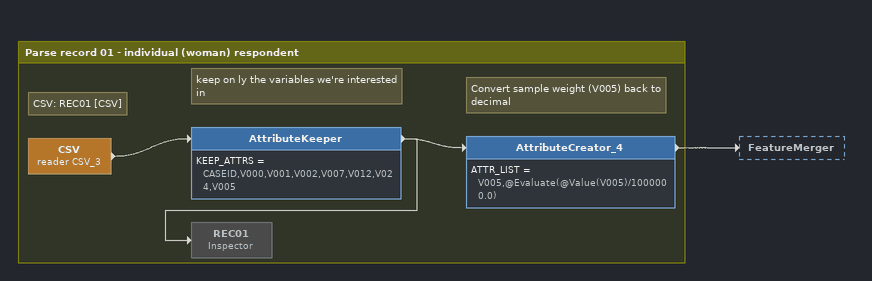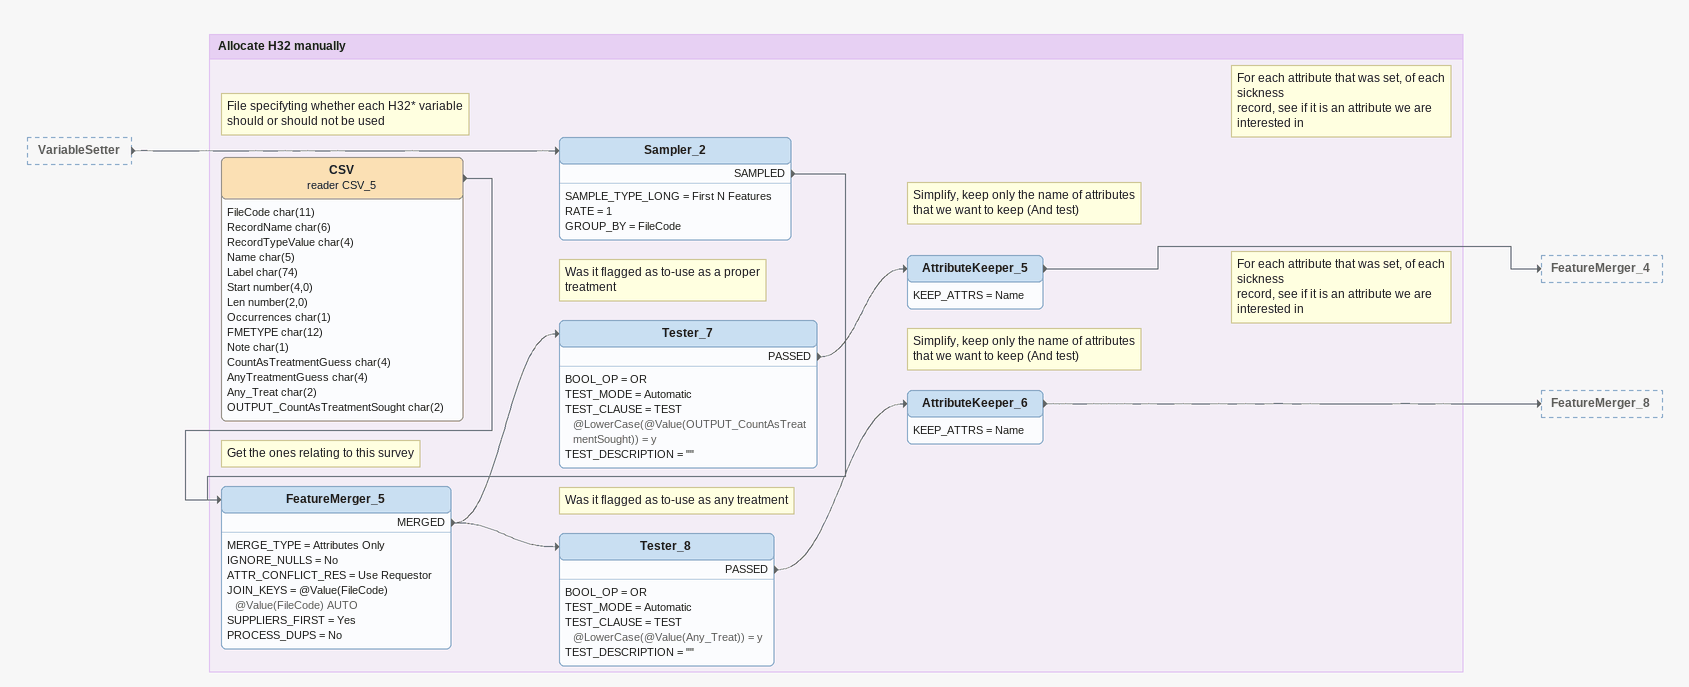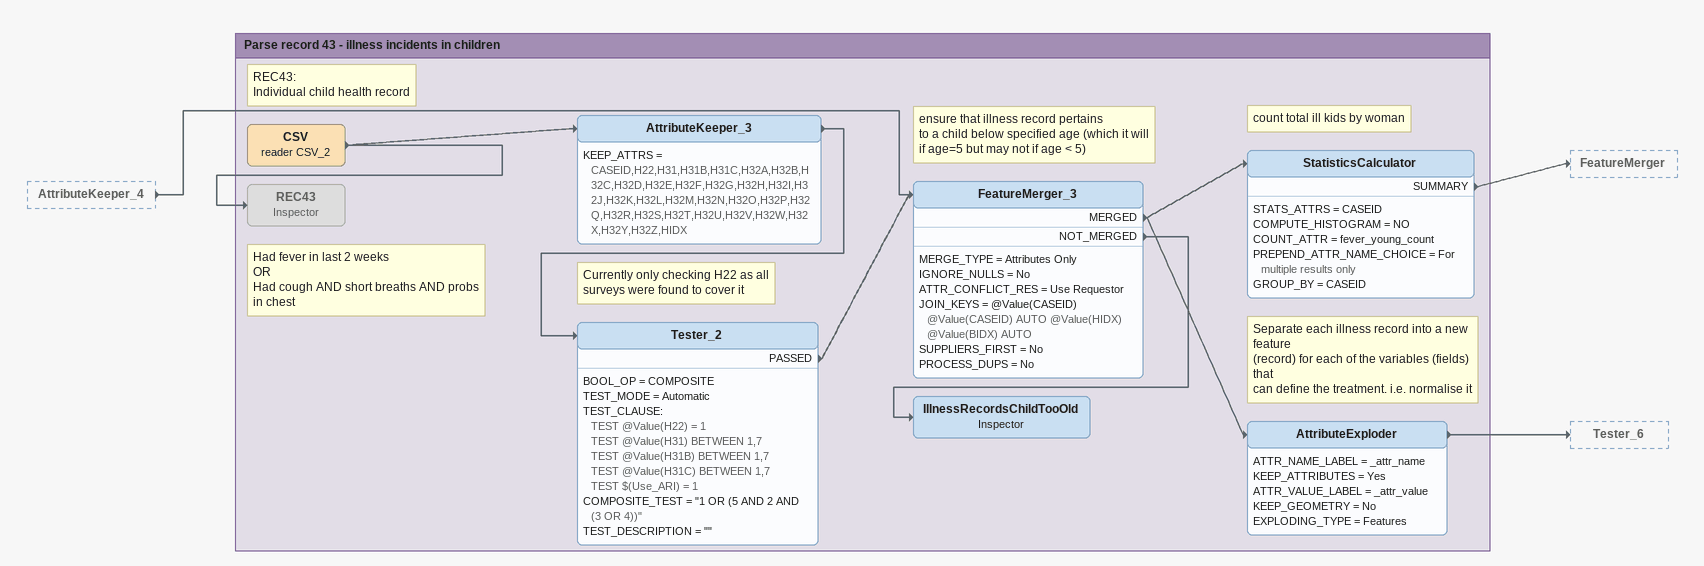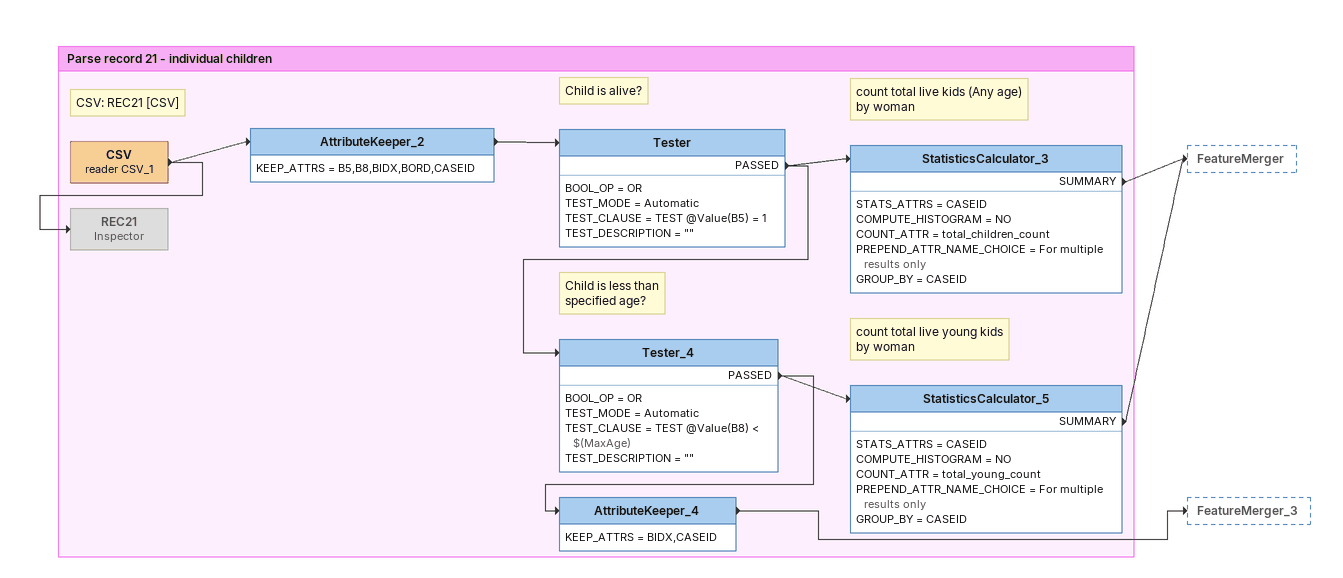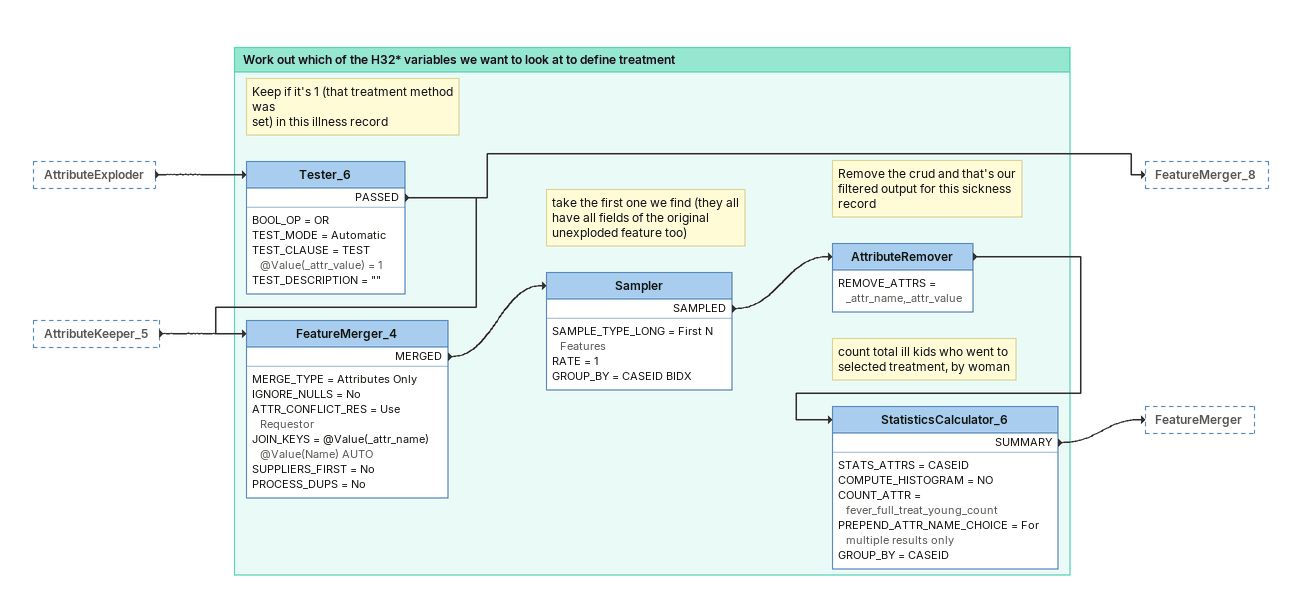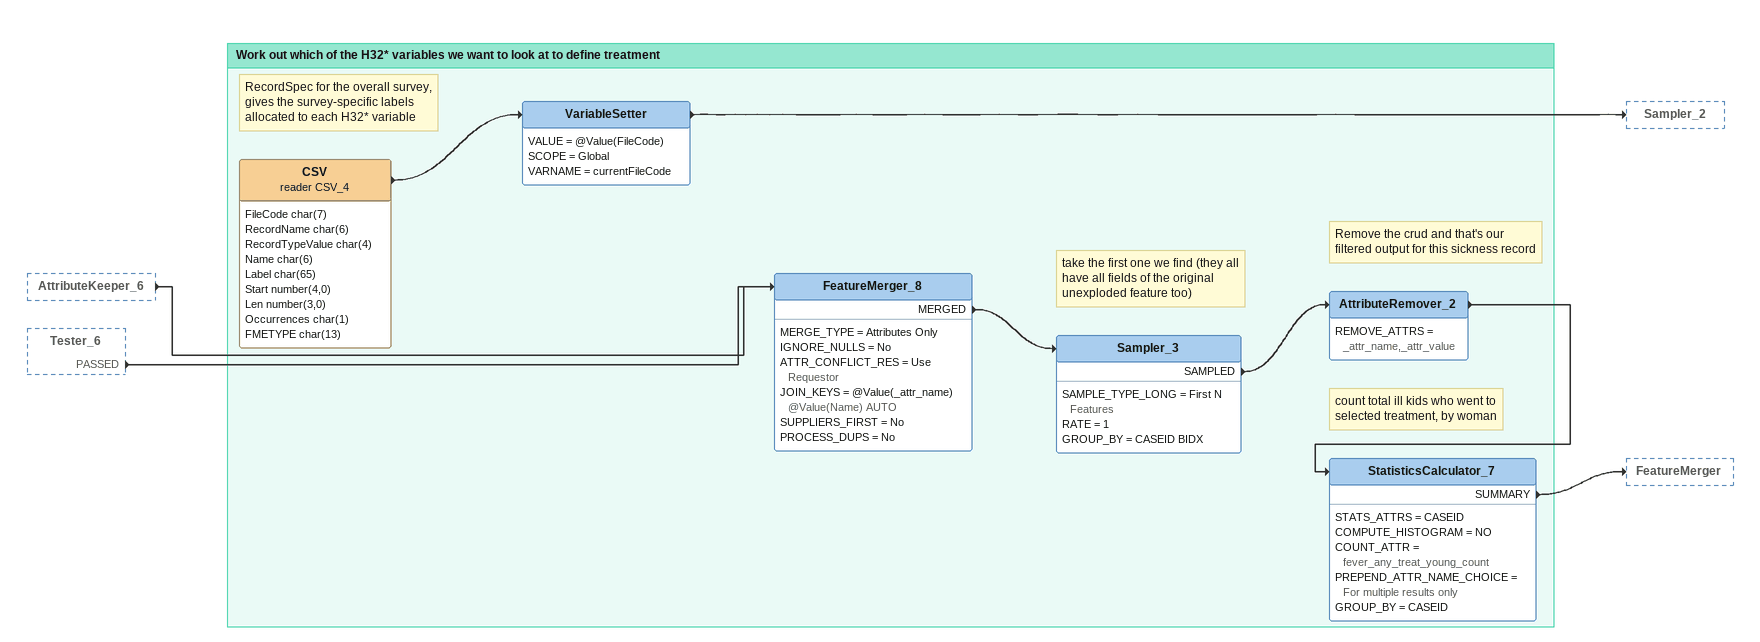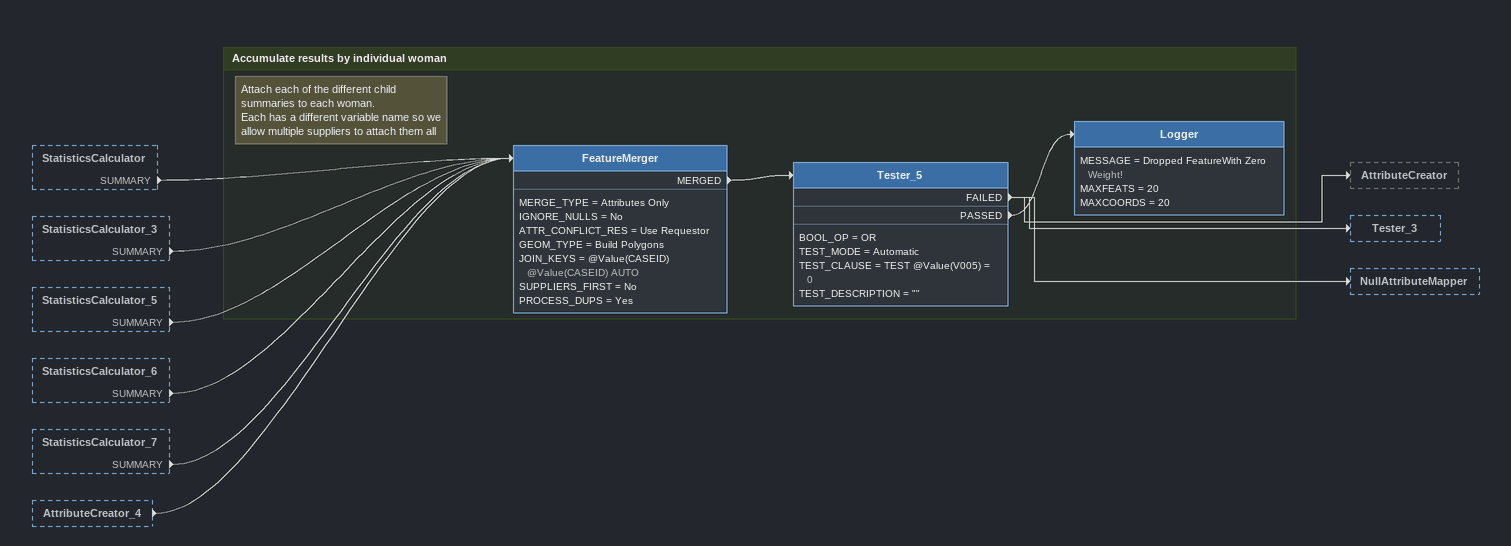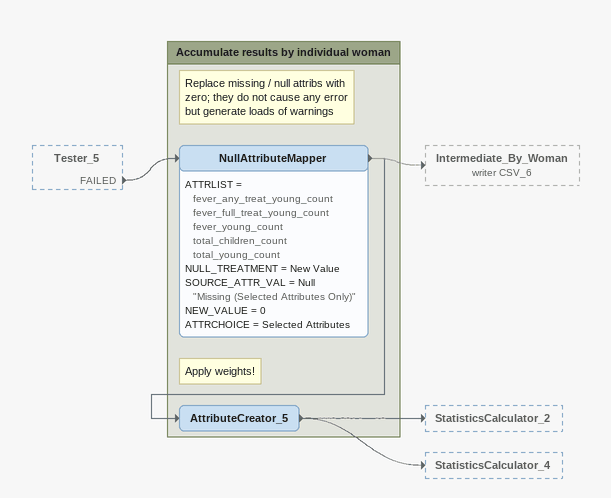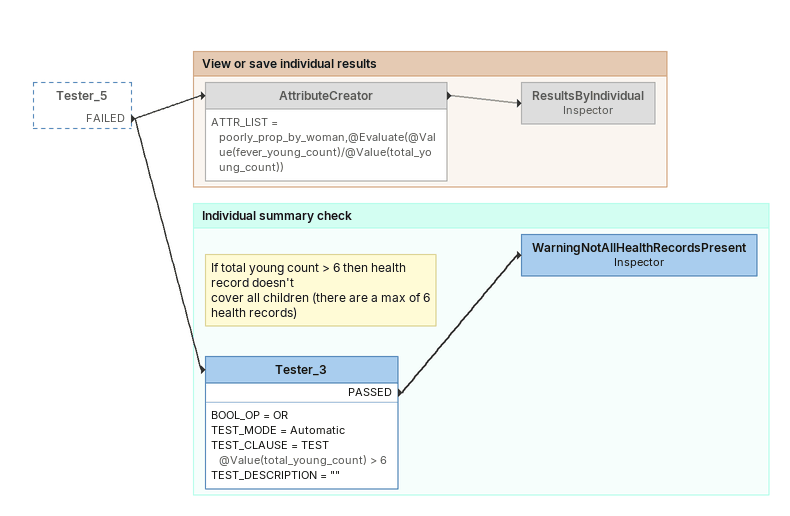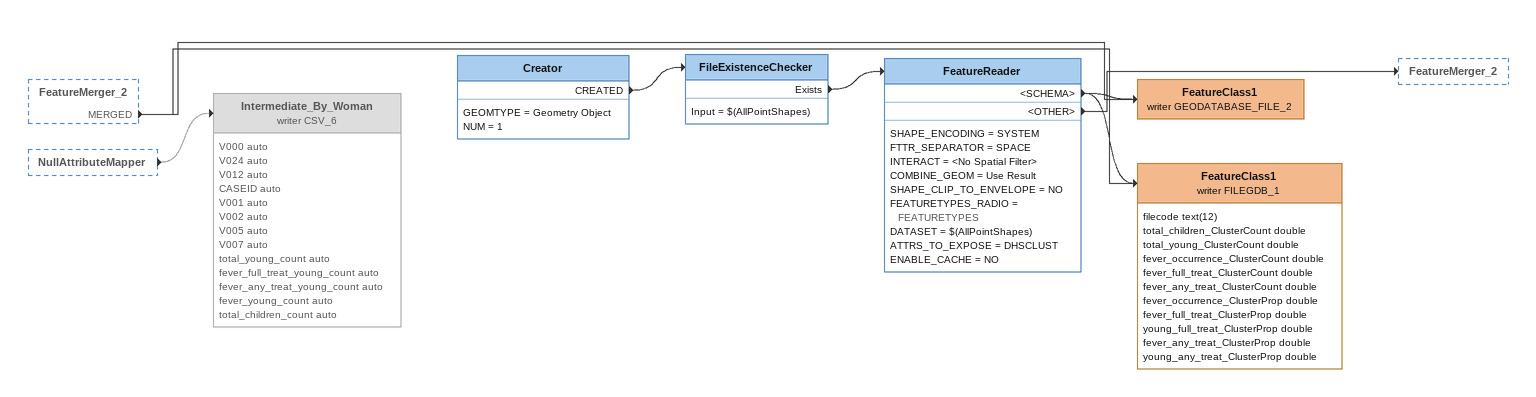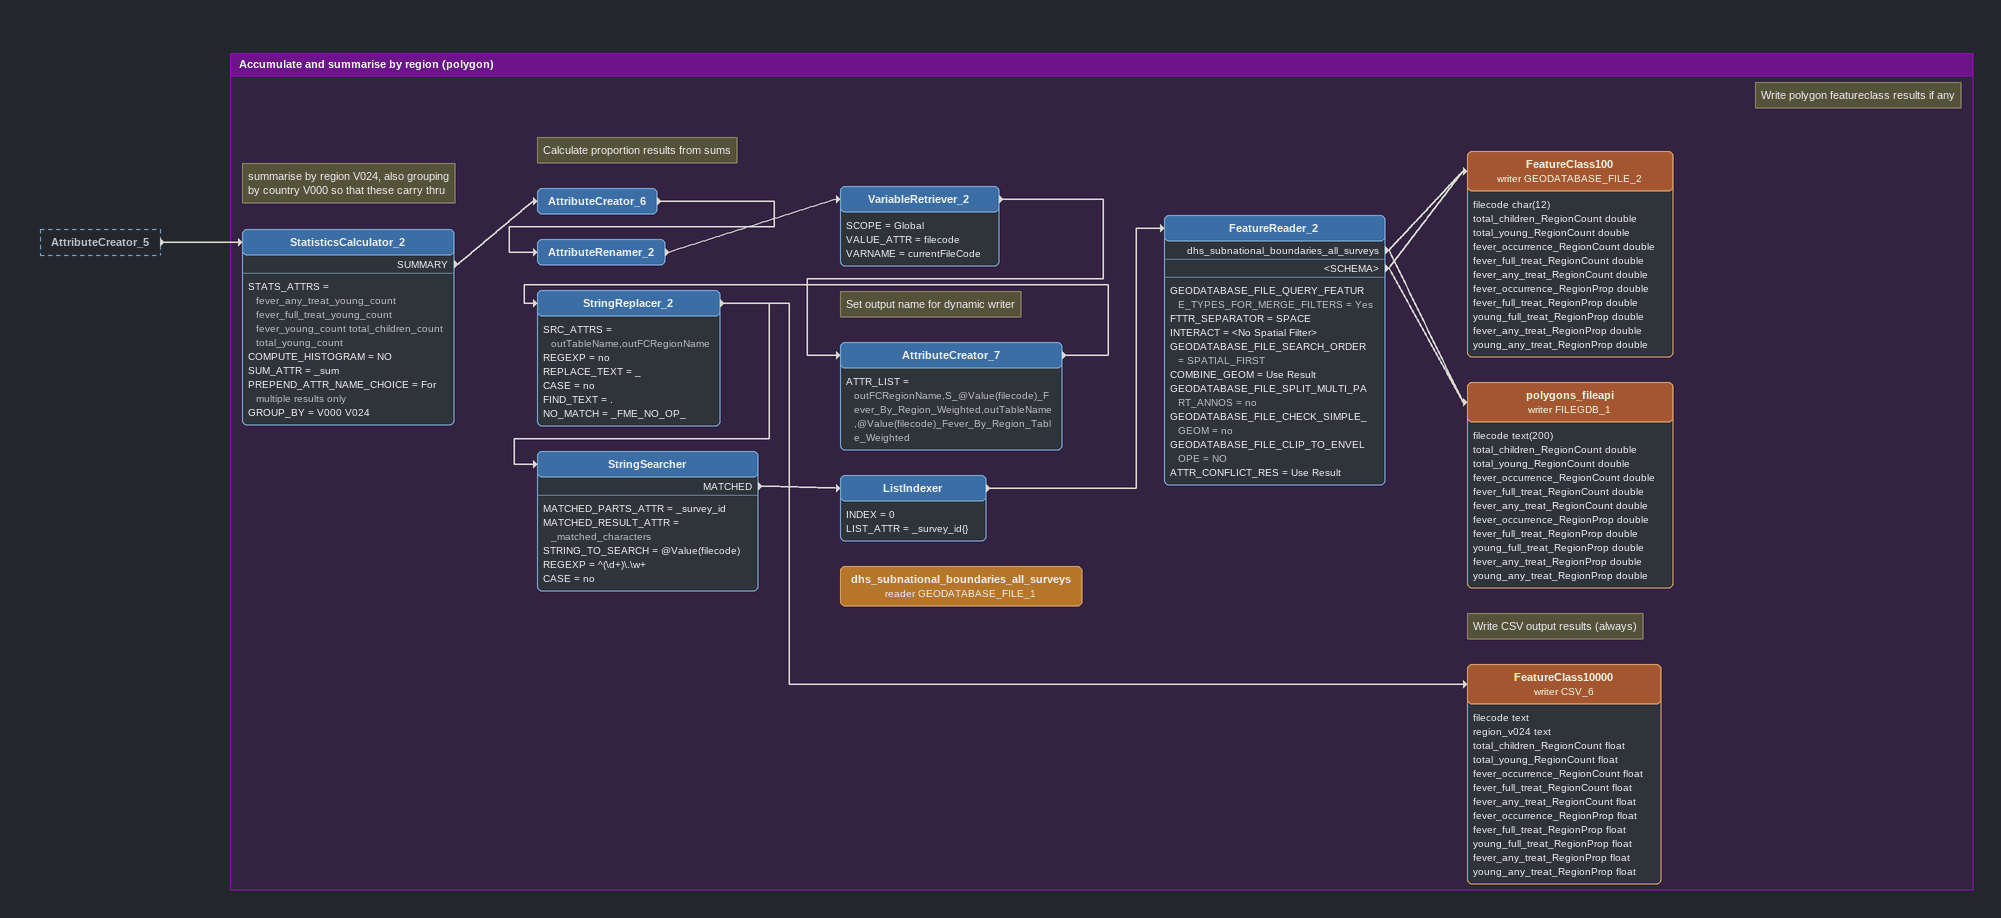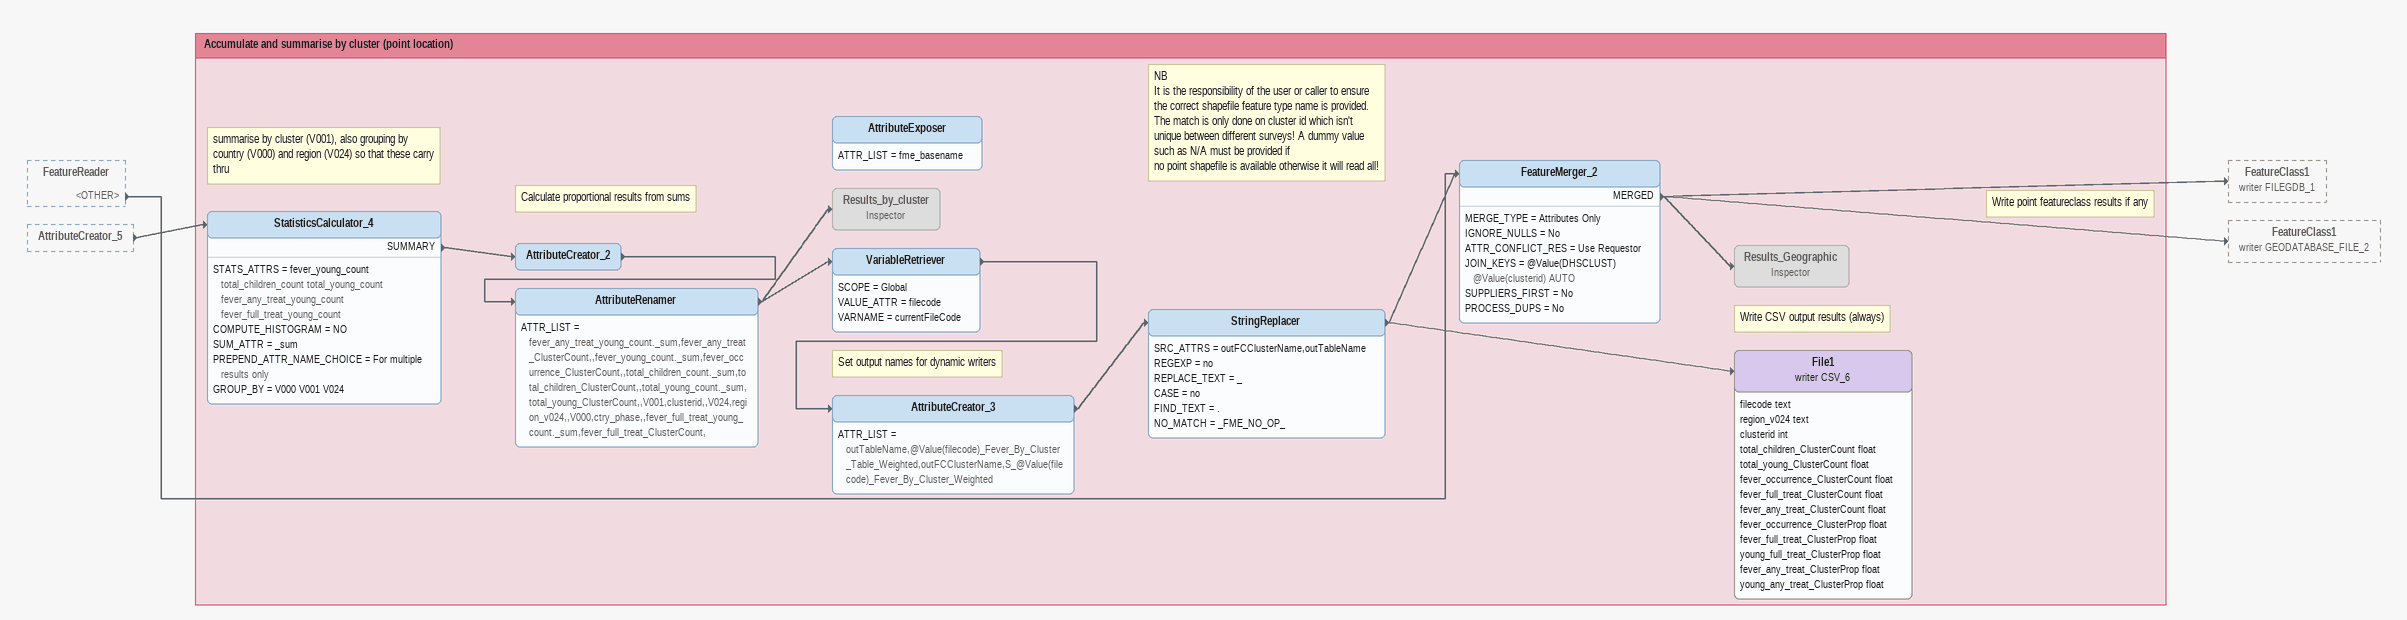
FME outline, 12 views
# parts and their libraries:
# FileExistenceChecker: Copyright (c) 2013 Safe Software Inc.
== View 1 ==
Bookmark: Parse record 01 - individual (woman) respondent
Note: CSV: REC01 [CSV]
CSV (reader CSV_3)
    -> AttributeKeeper
Note: keep on ly the variables we're interested in
AttributeKeeper
    KEEP_ATTRS = CASEID,V000,V001,V002,V007,V012,V024,V005
    -> REC01
    -> AttributeCreator_4
Note: Convert sample weight (V005) back to decimal
AttributeCreator_4
    ATTR_LIST = V005,@Evaluate(@Value(V005)/1000000.0)
    -> FeatureMerger
REC01: Inspector [off]

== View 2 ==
VariableSetter [outside]
    -> Sampler_2

Bookmark: Allocate H32 manually
Sampler_2
    SAMPLE_TYPE_LONG = First N Features
    RATE = 1
    GROUP_BY = FileCode
    SAMPLED -> FeatureMerger_5
Note: File specifyting whether each H32* variable should or should not be used
CSV (reader CSV_5)
    attributes: FileCode char(11), RecordName char(6), RecordTypeValue char(4), Name char(5), Label char(74), Start number(4,0), Len number(2,0), Occurrences char(1), FMETYPE char(12), Note char(1), CountAsTreatmentGuess char(4), AnyTreatmentGuess char(4), Any_Treat char(2), OUTPUT_CountAsTreatmentSought char(2)
    -> FeatureMerger_5
Note: Get the ones relating to this survey
FeatureMerger_5
    MERGE_TYPE = Attributes Only
    IGNORE_NULLS = No
    ATTR_CONFLICT_RES = Use Requestor
    JOIN_KEYS = @Value(FileCode) @Value(FileCode) AUTO
    SUPPLIERS_FIRST = Yes
    PROCESS_DUPS = No
    MERGED -> Tester_7
    MERGED -> Tester_8
Note: Was it flagged as to-use as a proper treatment
Tester_7
    BOOL_OP = OR
    TEST_MODE = Automatic
    TEST_CLAUSE = TEST @LowerCase(@Value(OUTPUT_CountAsTreatmentSought)) = y
    TEST_DESCRIPTION = ""
    PASSED -> AttributeKeeper_5
Note: Simplify, keep only the name of attributes / that we want to keep (And test)
Note: For each attribute that was set, of each sickness / record, see if it is an attribute we are / interested in
Note: For each attribute that was set, of each sickness / record, see if it is an attribute we are / interested in
AttributeKeeper_5
    KEEP_ATTRS = Name
    -> FeatureMerger_4
Note: Was it flagged as to-use as any treatment
Tester_8
    BOOL_OP = OR
    TEST_MODE = Automatic
    TEST_CLAUSE = TEST @LowerCase(@Value(Any_Treat)) = y
    TEST_DESCRIPTION = ""
    PASSED -> AttributeKeeper_6
Note: Simplify, keep only the name of attributes / that we want to keep (And test)
AttributeKeeper_6
    KEEP_ATTRS = Name
    -> FeatureMerger_8

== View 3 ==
AttributeKeeper_4 [outside]
    -> FeatureMerger_3

Bookmark: Parse record 43 - illness incidents in children
Note: REC43: / Individual child health record
CSV (reader CSV_2)
    -> REC43
    -> AttributeKeeper_3
AttributeKeeper_3
    KEEP_ATTRS = CASEID,H22,H31,H31B,H31C,H32A,H32B,H32C,H32D,H32E,H32F,H32G,H32H,H32I,H32J,H32K,H32L,H32M,H32N,H32O,H32P,H32Q,H32R,H32S,H32T,H32U,H32V,H32W,H32X,H32Y,H32Z,HIDX
    -> Tester_2
Note: Had fever in last 2 weeks / OR / Had cough AND short breaths AND probs in chest
Note: Currently only checking H22 as all surveys were found to cover it
Tester_2
    BOOL_OP = COMPOSITE
    TEST_MODE = Automatic
    TEST_CLAUSE:
      TEST @Value(H22) = 1
      TEST @Value(H31) BETWEEN 1,7
      TEST @Value(H31B) BETWEEN 1,7
      TEST @Value(H31C) BETWEEN 1,7
      TEST $(Use_ARI) = 1
    COMPOSITE_TEST = "1 OR (5 AND 2 AND (3 OR 4))"
    TEST_DESCRIPTION = ""
    PASSED -> FeatureMerger_3
Note: ensure that illness record pertains / to a child below specified age (which it will / if age=5 but may not if age < 5)
FeatureMerger_3
    MERGE_TYPE = Attributes Only
    IGNORE_NULLS = No
    ATTR_CONFLICT_RES = Use Requestor
    JOIN_KEYS = @Value(CASEID) @Value(CASEID) AUTO @Value(HIDX) @Value(BIDX) AUTO
    SUPPLIERS_FIRST = No
    PROCESS_DUPS = No
    MERGED -> StatisticsCalculator
    MERGED -> AttributeExploder
    NOT_MERGED -> IllnessRecordsChildTooOld
Note: count total ill kids by woman
StatisticsCalculator
    STATS_ATTRS = CASEID
    COMPUTE_HISTOGRAM = NO
    COUNT_ATTR = fever_young_count
    PREPEND_ATTR_NAME_CHOICE = For multiple results only
    GROUP_BY = CASEID
    SUMMARY -> FeatureMerger
Note: Separate each illness record into a new feature / (record) for each of the variables (fields) that / can define the treatment. i.e. normalise it
AttributeExploder
    ATTR_NAME_LABEL = _attr_name
    KEEP_ATTRIBUTES = Yes
    ATTR_VALUE_LABEL = _attr_value
    KEEP_GEOMETRY = No
    EXPLODING_TYPE = Features
    -> Tester_6
IllnessRecordsChildTooOld: Inspector
REC43: Inspector [off]

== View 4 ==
Bookmark: Parse record 21 - individual children
Note: CSV: REC21 [CSV]
CSV (reader CSV_1)
    -> REC21
    -> AttributeKeeper_2
AttributeKeeper_2
    KEEP_ATTRS = B5,B8,BIDX,BORD,CASEID
    -> Tester
Note: Child is alive?
Tester
    BOOL_OP = OR
    TEST_MODE = Automatic
    TEST_CLAUSE = TEST @Value(B5) = 1
    TEST_DESCRIPTION = ""
    PASSED -> StatisticsCalculator_3
    PASSED -> Tester_4
Note: count total live kids (Any age) / by woman
StatisticsCalculator_3
    STATS_ATTRS = CASEID
    COMPUTE_HISTOGRAM = NO
    COUNT_ATTR = total_children_count
    PREPEND_ATTR_NAME_CHOICE = For multiple results only
    GROUP_BY = CASEID
    SUMMARY -> FeatureMerger
Note: Child is less than / specified age?
Tester_4
    BOOL_OP = OR
    TEST_MODE = Automatic
    TEST_CLAUSE = TEST @Value(B8) < $(MaxAge)
    TEST_DESCRIPTION = ""
    PASSED -> StatisticsCalculator_5
    PASSED -> AttributeKeeper_4
Note: count total live young kids / by woman
StatisticsCalculator_5
    STATS_ATTRS = CASEID
    COMPUTE_HISTOGRAM = NO
    COUNT_ATTR = total_young_count
    PREPEND_ATTR_NAME_CHOICE = For multiple results only
    GROUP_BY = CASEID
    SUMMARY -> FeatureMerger
AttributeKeeper_4
    KEEP_ATTRS = BIDX,CASEID
    -> FeatureMerger_3
REC21: Inspector [off]

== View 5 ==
AttributeExploder [outside]
    -> Tester_6
AttributeKeeper_5 [outside]
    -> FeatureMerger_4

Bookmark: Work out which of the H32* variables we want to look at to define treatment
Note: Keep if it's 1 (that treatment method was / set) in this illness record
Tester_6
    BOOL_OP = OR
    TEST_MODE = Automatic
    TEST_CLAUSE = TEST @Value(_attr_value) = 1
    TEST_DESCRIPTION = ""
    PASSED -> FeatureMerger_4
    PASSED -> FeatureMerger_8
FeatureMerger_4
    MERGE_TYPE = Attributes Only
    IGNORE_NULLS = No
    ATTR_CONFLICT_RES = Use Requestor
    JOIN_KEYS = @Value(_attr_name) @Value(Name) AUTO
    SUPPLIERS_FIRST = No
    PROCESS_DUPS = No
    MERGED -> Sampler
Note: take the first one we find (they all / have all fields of the original / unexploded feature too)
Sampler
    SAMPLE_TYPE_LONG = First N Features
    RATE = 1
    GROUP_BY = CASEID BIDX
    SAMPLED -> AttributeRemover
Note: Remove the crud and that's our filtered output for this sickness record
AttributeRemover
    REMOVE_ATTRS = _attr_name,_attr_value
    -> StatisticsCalculator_6
Note: count total ill kids who went to / selected treatment, by woman
StatisticsCalculator_6
    STATS_ATTRS = CASEID
    COMPUTE_HISTOGRAM = NO
    COUNT_ATTR = fever_full_treat_young_count
    PREPEND_ATTR_NAME_CHOICE = For multiple results only
    GROUP_BY = CASEID
    SUMMARY -> FeatureMerger

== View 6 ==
AttributeKeeper_6 [outside]
    -> FeatureMerger_8
Tester_6 [outside]
    PASSED -> FeatureMerger_8

Bookmark: Work out which of the H32* variables we want to look at to define treatment
Note: RecordSpec for the overall survey, / gives the survey-specific labels allocated to each H32* variable
CSV (reader CSV_4)
    attributes: FileCode char(7), RecordName char(6), RecordTypeValue char(4), Name char(6), Label char(65), Start number(4,0), Len number(3,0), Occurrences char(1), FMETYPE char(13)
    -> VariableSetter
VariableSetter
    VALUE = @Value(FileCode)
    SCOPE = Global
    VARNAME = currentFileCode
    -> Sampler_2
FeatureMerger_8
    MERGE_TYPE = Attributes Only
    IGNORE_NULLS = No
    ATTR_CONFLICT_RES = Use Requestor
    JOIN_KEYS = @Value(_attr_name) @Value(Name) AUTO
    SUPPLIERS_FIRST = No
    PROCESS_DUPS = No
    MERGED -> Sampler_3
Note: take the first one we find (they all / have all fields of the original / unexploded feature too)
Sampler_3
    SAMPLE_TYPE_LONG = First N Features
    RATE = 1
    GROUP_BY = CASEID BIDX
    SAMPLED -> AttributeRemover_2
Note: Remove the crud and that's our filtered output for this sickness record
AttributeRemover_2
    REMOVE_ATTRS = _attr_name,_attr_value
    -> StatisticsCalculator_7
Note: count total ill kids who went to / selected treatment, by woman
StatisticsCalculator_7
    STATS_ATTRS = CASEID
    COMPUTE_HISTOGRAM = NO
    COUNT_ATTR = fever_any_treat_young_count
    PREPEND_ATTR_NAME_CHOICE = For multiple results only
    GROUP_BY = CASEID
    SUMMARY -> FeatureMerger

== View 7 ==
StatisticsCalculator [outside]
    SUMMARY -> FeatureMerger
StatisticsCalculator_3 [outside]
    SUMMARY -> FeatureMerger
StatisticsCalculator_5 [outside]
    SUMMARY -> FeatureMerger
StatisticsCalculator_6 [outside]
    SUMMARY -> FeatureMerger
StatisticsCalculator_7 [outside]
    SUMMARY -> FeatureMerger
AttributeCreator_4 [outside]
    -> FeatureMerger

Bookmark: Accumulate results by individual woman
Note: Attach each of the different child summaries to each woman. / Each has a different variable name so we allow multiple suppliers to attach them all
FeatureMerger
    MERGE_TYPE = Attributes Only
    IGNORE_NULLS = No
    ATTR_CONFLICT_RES = Use Requestor
    GEOM_TYPE = Build Polygons
    JOIN_KEYS = @Value(CASEID) @Value(CASEID) AUTO
    SUPPLIERS_FIRST = No
    PROCESS_DUPS = Yes
    MERGED -> Tester_5
Tester_5
    BOOL_OP = OR
    TEST_MODE = Automatic
    TEST_CLAUSE = TEST @Value(V005) = 0
    TEST_DESCRIPTION = ""
    FAILED -> AttributeCreator
    FAILED -> Tester_3
    FAILED -> NullAttributeMapper
    PASSED -> Logger
Logger
    MESSAGE = Dropped FeatureWith Zero Weight!
    MAXFEATS = 20
    MAXCOORDS = 20

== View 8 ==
Tester_5 [outside]
    FAILED -> NullAttributeMapper

Bookmark: Accumulate results by individual woman
Note: Replace missing / null attribs with zero; they do not cause any error but generate loads of warnings
NullAttributeMapper
    ATTRLIST = fever_any_treat_young_count fever_full_treat_young_count fever_young_count total_children_count total_young_count
    NULL_TREATMENT = New Value
    SOURCE_ATTR_VAL = Null "Missing (Selected Attributes Only)"
    NEW_VALUE = 0
    ATTRCHOICE = Selected Attributes
    -> AttributeCreator_5
    -> Intermediate_By_Woman (writer CSV_6) [off]
Note: Apply weights!
AttributeCreator_5
    -> StatisticsCalculator_2
    -> StatisticsCalculator_4

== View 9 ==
Tester_5 [outside]
    FAILED -> AttributeCreator
    FAILED -> Tester_3

Bookmark: View or save individual results
AttributeCreator [off]
    ATTR_LIST = poorly_prop_by_woman,@Evaluate(@Value(fever_young_count)/@Value(total_young_count))
    -> ResultsByIndividual [off]
ResultsByIndividual: Inspector [off]

Bookmark: Individual summary check
Note: If total young count > 6 then health record doesn't / cover all children (there are a max of 6 health records)
Tester_3
    BOOL_OP = OR
    TEST_MODE = Automatic
    TEST_CLAUSE = TEST @Value(total_young_count) > 6
    TEST_DESCRIPTION = ""
    PASSED -> WarningNotAllHealthRecordsPresent
WarningNotAllHealthRecordsPresent: Inspector

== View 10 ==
FeatureMerger_2 [outside]
    MERGED -> FeatureClass1 (writer FILEGDB_1)
    MERGED -> FeatureClass1 (writer GEODATABASE_FILE_2)
NullAttributeMapper [outside]
    -> Intermediate_By_Woman (writer CSV_6) [off]
Intermediate_By_Woman (writer CSV_6) [off]
    attributes: V000 auto, V024 auto, V012 auto, CASEID auto, V001 auto, V002 auto, V005 auto, V007 auto, total_young_count auto, fever_full_treat_young_count auto, fever_any_treat_young_count auto, fever_young_count auto, total_children_count auto
Creator
    GEOMTYPE = Geometry Object
    NUM = 1
    CREATED -> FileExistenceChecker
FileExistenceChecker
    Input = $(AllPointShapes)
    Exists -> FeatureReader
FeatureReader
    SHAPE_ENCODING = SYSTEM
    FTTR_SEPARATOR = SPACE
    INTERACT = <No Spatial Filter>
    COMBINE_GEOM = Use Result
    SHAPE_CLIP_TO_ENVELOPE = NO
    FEATURETYPES_RADIO = FEATURETYPES
    DATASET = $(AllPointShapes)
    ATTRS_TO_EXPOSE = DHSCLUST
    ENABLE_CACHE = NO
    <SCHEMA> -> FeatureClass1 (writer GEODATABASE_FILE_2)
    <OTHER> -> FeatureMerger_2
    <SCHEMA> -> FeatureClass1 (writer FILEGDB_1)
FeatureClass1 (writer GEODATABASE_FILE_2)
FeatureClass1 (writer FILEGDB_1)
    attributes: filecode text(12), total_children_ClusterCount double, total_young_ClusterCount double, fever_occurrence_ClusterCount double, fever_full_treat_ClusterCount double, fever_any_treat_ClusterCount double, fever_occurrence_ClusterProp double, fever_full_treat_ClusterProp double, young_full_treat_ClusterProp double, fever_any_treat_ClusterProp double, young_any_treat_ClusterProp double

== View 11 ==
AttributeCreator_5 [outside]
    -> StatisticsCalculator_2

Bookmark: Accumulate and summarise by region (polygon)
Note: summarise by region V024, also grouping by country V000 so that these carry thru
StatisticsCalculator_2
    STATS_ATTRS = fever_any_treat_young_count fever_full_treat_young_count fever_young_count total_children_count total_young_count
    COMPUTE_HISTOGRAM = NO
    SUM_ATTR = _sum
    PREPEND_ATTR_NAME_CHOICE = For multiple results only
    GROUP_BY = V000 V024
    SUMMARY -> AttributeCreator_6
Note: Calculate proportion results from sums
AttributeCreator_6
    -> AttributeRenamer_2
AttributeRenamer_2
    -> VariableRetriever_2
VariableRetriever_2
    SCOPE = Global
    VALUE_ATTR = filecode
    VARNAME = currentFileCode
    -> AttributeCreator_7
Note: Set output name for dynamic writer
AttributeCreator_7
    ATTR_LIST = outFCRegionName,S_@Value(filecode)_Fever_By_Region_Weighted,outTableName,@Value(filecode)_Fever_By_Region_Table_Weighted
    -> StringReplacer_2
StringReplacer_2
    SRC_ATTRS = outTableName,outFCRegionName
    REGEXP = no
    REPLACE_TEXT = _
    CASE = no
    FIND_TEXT = .
    NO_MATCH = _FME_NO_OP_
    -> FeatureClass10000 (writer CSV_6)
    -> StringSearcher
StringSearcher
    MATCHED_PARTS_ATTR = _survey_id
    MATCHED_RESULT_ATTR = _matched_characters
    STRING_TO_SEARCH = @Value(filecode)
    REGEXP = ^(\d+)\.\w+
    CASE = no
    MATCHED -> ListIndexer
ListIndexer
    INDEX = 0
    LIST_ATTR = _survey_id{}
    -> FeatureReader_2
FeatureReader_2
    GEODATABASE_FILE_QUERY_FEATURE_TYPES_FOR_MERGE_FILTERS = Yes
    FTTR_SEPARATOR = SPACE
    INTERACT = <No Spatial Filter>
    GEODATABASE_FILE_SEARCH_ORDER = SPATIAL_FIRST
    COMBINE_GEOM = Use Result
    GEODATABASE_FILE_SPLIT_MULTI_PART_ANNOS = no
    GEODATABASE_FILE_CHECK_SIMPLE_GEOM = no
    GEODATABASE_FILE_CLIP_TO_ENVELOPE = NO
    ATTR_CONFLICT_RES = Use Result
    dhs_subnational_boundaries_all_surveys -> FeatureClass100 (writer GEODATABASE_FILE_2)
    <SCHEMA> -> FeatureClass100 (writer GEODATABASE_FILE_2)
    <SCHEMA> -> polygons_fileapi (writer FILEGDB_1)
    dhs_subnational_boundaries_all_surveys -> polygons_fileapi (writer FILEGDB_1)
Note: Write polygon featureclass results if any
FeatureClass100 (writer GEODATABASE_FILE_2)
    attributes: filecode char(12), total_children_RegionCount double, total_young_RegionCount double, fever_occurrence_RegionCount double, fever_full_treat_RegionCount double, fever_any_treat_RegionCount double, fever_occurrence_RegionProp double, fever_full_treat_RegionProp double, young_full_treat_RegionProp double, fever_any_treat_RegionProp double, young_any_treat_RegionProp double
polygons_fileapi (writer FILEGDB_1)
    attributes: filecode text(200), total_children_RegionCount double, total_young_RegionCount double, fever_occurrence_RegionCount double, fever_full_treat_RegionCount double, fever_any_treat_RegionCount double, fever_occurrence_RegionProp double, fever_full_treat_RegionProp double, young_full_treat_RegionProp double, fever_any_treat_RegionProp double, young_any_treat_RegionProp double
Note: Write CSV output results (always)
FeatureClass10000 (writer CSV_6)
    attributes: filecode text, region_v024 text, total_children_RegionCount float, total_young_RegionCount float, fever_occurrence_RegionCount float, fever_full_treat_RegionCount float, fever_any_treat_RegionCount float, fever_occurrence_RegionProp float, fever_full_treat_RegionProp float, young_full_treat_RegionProp float, fever_any_treat_RegionProp float, young_any_treat_RegionProp float
dhs_subnational_boundaries_all_surveys (reader GEODATABASE_FILE_1)

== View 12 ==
FeatureReader [outside]
    <OTHER> -> FeatureMerger_2
AttributeCreator_5 [outside]
    -> StatisticsCalculator_4

Bookmark: Accumulate and summarise by cluster (point location)
Note: summarise by cluster (V001), also grouping by country (V000) and region (V024) so that these carry thru
StatisticsCalculator_4
    STATS_ATTRS = fever_young_count total_children_count total_young_count fever_any_treat_young_count fever_full_treat_young_count
    COMPUTE_HISTOGRAM = NO
    SUM_ATTR = _sum
    PREPEND_ATTR_NAME_CHOICE = For multiple results only
    GROUP_BY = V000 V001 V024
    SUMMARY -> AttributeCreator_2
Note: Calculate proportional results from sums
AttributeCreator_2
    -> AttributeRenamer
AttributeRenamer
    ATTR_LIST = fever_any_treat_young_count._sum,fever_any_treat_ClusterCount,,fever_young_count._sum,fever_occurrence_ClusterCount,,total_children_count._sum,total_children_ClusterCount,,total_young_count._sum,total_young_ClusterCount,,V001,clusterid,,V024,region_v024,,V000,ctry_phase,,fever_full_treat_young_count._sum,fever_full_treat_ClusterCount,
    -> Results_by_cluster
    -> VariableRetriever
Results_by_cluster: Inspector [off]
VariableRetriever
    SCOPE = Global
    VALUE_ATTR = filecode
    VARNAME = currentFileCode
    -> AttributeCreator_3
Note: Set output names for dynamic writers
AttributeCreator_3
    ATTR_LIST = outTableName,@Value(filecode)_Fever_By_Cluster_Table_Weighted,outFCClusterName,S_@Value(filecode)_Fever_By_Cluster_Weighted
    -> StringReplacer
StringReplacer
    SRC_ATTRS = outFCClusterName,outTableName
    REGEXP = no
    REPLACE_TEXT = _
    CASE = no
    FIND_TEXT = .
    NO_MATCH = _FME_NO_OP_
    -> FeatureMerger_2
    -> File1 (writer CSV_6)
Note: Write CSV output results (always)
File1 (writer CSV_6)
    attributes: filecode text, region_v024 text, clusterid int, total_children_ClusterCount float, total_young_ClusterCount float, fever_occurrence_ClusterCount float, fever_full_treat_ClusterCount float, fever_any_treat_ClusterCount float, fever_occurrence_ClusterProp float, fever_full_treat_ClusterProp float, young_full_treat_ClusterProp float, fever_any_treat_ClusterProp float, young_any_treat_ClusterProp float
Note: NB / It is the responsibility of the user or caller to ensure the correct shapefile feature type name is provided. / The match is only done on cluster id which isn't unique between different surveys! A dummy value such as N/A must be provided if / no point shapefile is available otherwise it will read all!
FeatureMerger_2
    MERGE_TYPE = Attributes Only
    IGNORE_NULLS = No
    ATTR_CONFLICT_RES = Use Requestor
    JOIN_KEYS = @Value(DHSCLUST) @Value(clusterid) AUTO
    SUPPLIERS_FIRST = No
    PROCESS_DUPS = No
    MERGED -> Results_Geographic
    MERGED -> FeatureClass1 (writer FILEGDB_1)
    MERGED -> FeatureClass1 (writer GEODATABASE_FILE_2)
Note: Write point featureclass results if any
Results_Geographic: Inspector [off]
AttributeExposer
    ATTR_LIST = fme_basename
